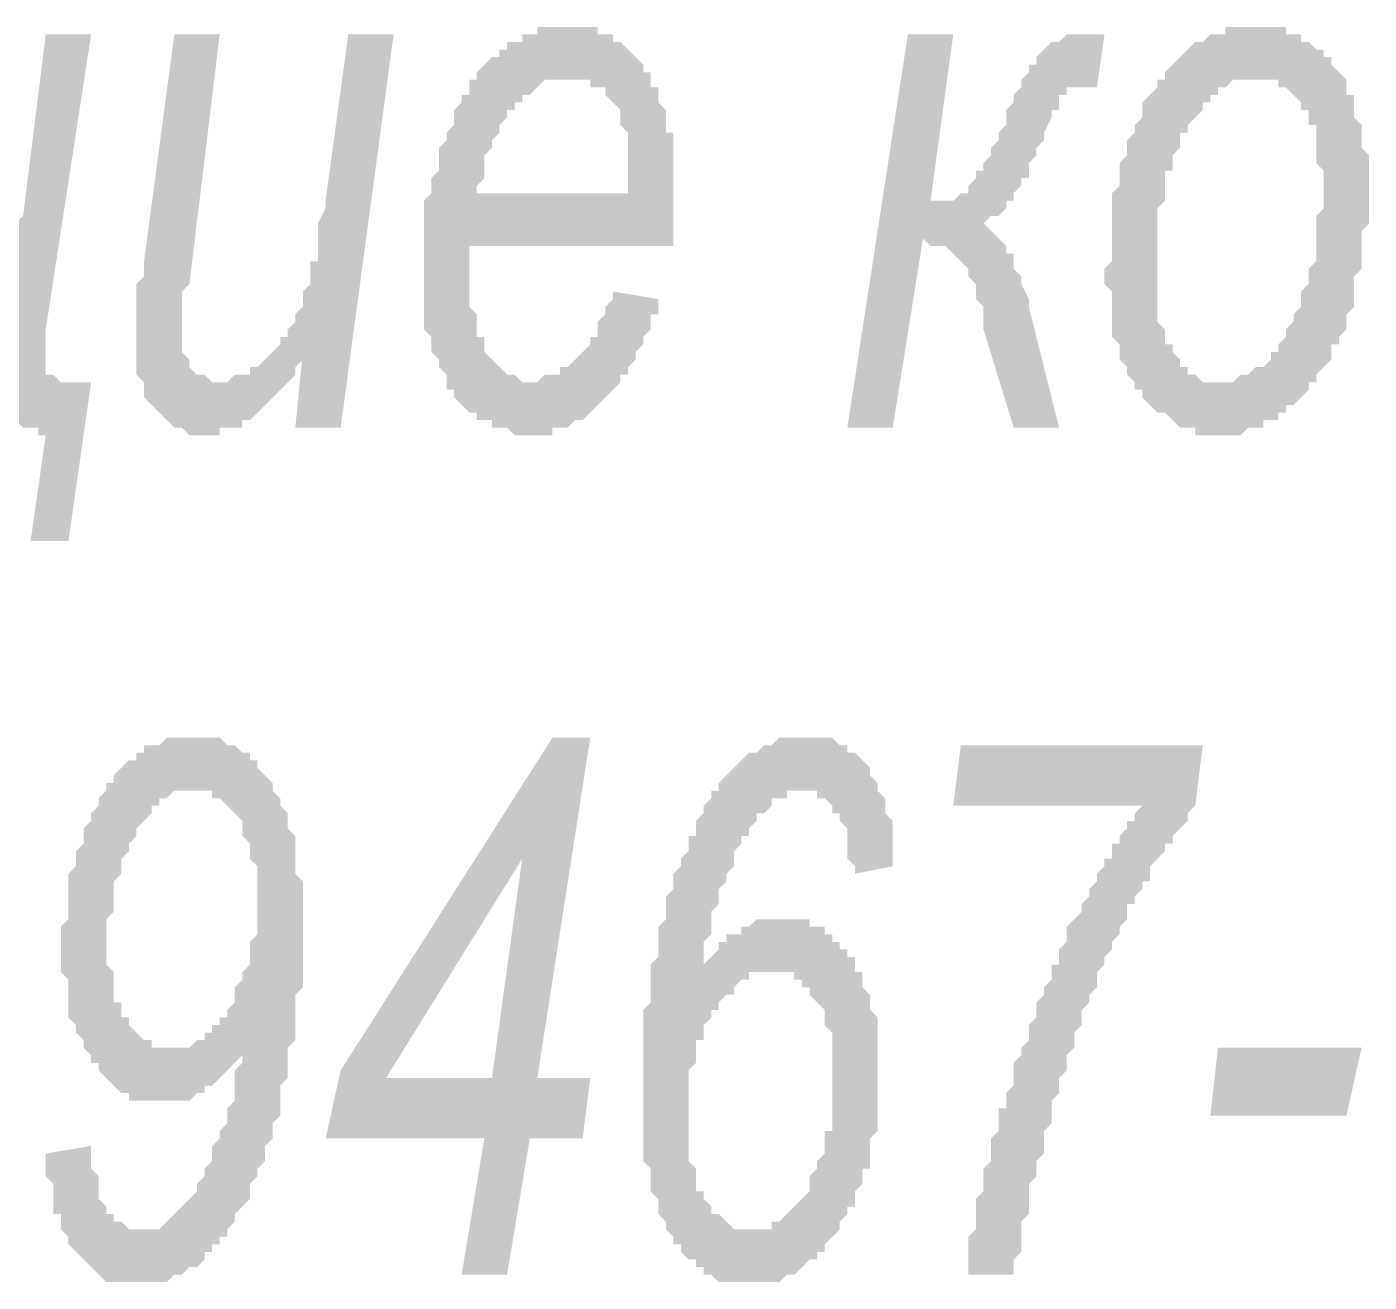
# Model space of a CAD drawing. Header units: millimetres. Extents: x 1372 to 666090, y 1285 to 31551.
# Drawn here: x 510737 to 511477, y 4124 to 4816 of the extents above; entities that cross this region are included whole.
import ezdxf

# ---------------------------------------------------------------- set-up
doc = ezdxf.new("R2010")
doc.units = ezdxf.units.MM
doc.layers.add('PDF _75-АЗ Штамп', color=7, linetype='Continuous')

msp = doc.modelspace()

# ---------------------------------------------------------------- hatches: boundary and pattern name
at = {"layer": 'PDF _75-АЗ Штамп', "transparency": 33554559}
h = msp.add_hatch(color=256, dxfattribs=at)
h.paths.add_polyline_path([(511060.35, 4670.3), (511085.37, 4666.12), (511085.37, 4661.95), (511085.37, 4657.78), (511081.2, 4657.78), (511081.2, 4653.61), (511081.2, 4649.44), (511077.03, 4645.27), (511077.03, 4641.1), (511077.03, 4641.1), (511072.86, 4636.93), (511072.86, 4632.76), (511068.69, 4628.58), (511068.69, 4624.41), (511064.52, 4624.41), (511064.52, 4620.24), (511060.35, 4616.07), (511060.35, 4616.07), (511056.18, 4611.9), (511056.18, 4611.9), (511052, 4607.73), (511052, 4607.73), (511047.83, 4603.56), (511047.83, 4603.56), (511043.66, 4599.39), (511039.49, 4599.39), (511039.49, 4599.39), (511035.32, 4595.21), (511035.32, 4595.21), (511031.15, 4595.21), (511026.98, 4595.21), (511026.98, 4591.04), (511022.81, 4591.04), (511018.63, 4591.04), (511014.46, 4591.04), (511014.46, 4591.04), (511010.29, 4591.04), (511010.29, 4591.04), (511006.12, 4591.04), (511001.95, 4595.21), (510997.78, 4595.21), (510997.78, 4595.21), (510993.61, 4595.21), (510993.61, 4599.39), (510989.44, 4599.39), (510985.27, 4599.39), (510985.27, 4603.56), (510985.27, 4603.56), (510981.09, 4603.56), (510976.92, 4607.73), (510976.92, 4607.73), (510972.75, 4611.9), (510972.75, 4616.07), (510968.58, 4616.07), (510968.58, 4620.24), (510968.58, 4624.41), (510964.41, 4628.58), (510964.41, 4632.76), (510960.24, 4636.93), (510960.24, 4636.93), (510960.24, 4636.93), (510960.24, 4641.1), (510960.24, 4645.27), (510956.07, 4649.44), (510956.07, 4653.61), (510956.07, 4657.78), (510956.07, 4661.95), (510956.07, 4666.12), (510956.07, 4670.3), (510956.07, 4674.47), (510956.07, 4678.64), (510956.07, 4682.81), (510956.07, 4682.81), (510956.07, 4686.98), (510956.07, 4691.15), (510956.07, 4695.32), (510956.07, 4699.49), (510956.07, 4703.67), (510956.07, 4707.84), (510956.07, 4712.01), (510956.07, 4716.18), (510956.07, 4720.35), (510960.24, 4724.52), (510960.24, 4728.69), (510960.24, 4732.86), (510960.24, 4732.86), (510964.41, 4737.03), (510964.41, 4741.21), (510964.41, 4745.38), (510964.41, 4749.55), (510964.41, 4749.55), (510968.58, 4753.72), (510968.58, 4757.89), (510972.75, 4762.06), (510972.75, 4766.23), (510972.75, 4770.4), (510976.92, 4774.58), (510976.92, 4778.75), (510981.09, 4778.75), (510981.09, 4782.92), (510981.09, 4787.09), (510985.27, 4787.09), (510985.27, 4791.26), (510989.44, 4795.43), (510989.44, 4795.43), (510993.61, 4799.6), (510997.78, 4799.6), (510997.78, 4799.6), (510997.78, 4803.77), (511001.95, 4803.77), (511001.95, 4807.94), (511006.12, 4807.94), (511010.29, 4807.94), (511010.29, 4812.12), (511014.46, 4812.12), (511018.63, 4812.12), (511018.63, 4816.29), (511022.81, 4816.29), (511026.98, 4816.29), (511026.98, 4816.29), (511031.15, 4816.29), (511035.32, 4816.29), (511035.32, 4816.29), (511039.49, 4816.29), (511039.49, 4816.29), (511043.66, 4816.29), (511047.83, 4816.29), (511052, 4816.29), (511052, 4812.12), (511056.18, 4812.12), (511060.35, 4812.12), (511060.35, 4807.94), (511064.52, 4807.94), (511064.52, 4807.94), (511068.69, 4803.77), (511068.69, 4803.77), (511072.86, 4799.6), (511072.86, 4799.6), (511077.03, 4795.43), (511077.03, 4791.26), (511081.2, 4791.26), (511081.2, 4787.09), (511081.2, 4782.92), (511085.37, 4782.92), (511085.37, 4778.75), (511085.37, 4774.58), (511089.54, 4770.4), (511089.54, 4766.23), (511089.54, 4762.06), (511089.54, 4757.89), (511093.72, 4757.89), (511093.72, 4753.72), (511093.72, 4749.55), (511093.72, 4745.38), (511093.72, 4741.21), (511093.72, 4732.86), (511093.72, 4728.69), (511093.72, 4728.69), (511093.72, 4724.52), (511093.72, 4720.35), (511093.72, 4716.18), (511093.72, 4712.01), (511093.72, 4707.84), (511093.72, 4703.67), (511093.72, 4699.49), (511093.72, 4695.32), (510981.09, 4695.32), (510981.09, 4691.15), (510981.09, 4686.98), (510981.09, 4682.81), (510981.09, 4678.64), (510981.09, 4674.47), (510981.09, 4670.3), (510981.09, 4666.12), (510981.09, 4661.95), (510985.27, 4657.78), (510985.27, 4653.61), (510985.27, 4649.44), (510985.27, 4645.27), (510989.44, 4645.27), (510989.44, 4641.1), (510989.44, 4636.93), (510989.44, 4636.93), (510993.61, 4632.76), (510993.61, 4632.76), (510997.78, 4628.58), (510997.78, 4628.58), (511001.95, 4624.41), (511006.12, 4624.41), (511006.12, 4624.41), (511010.29, 4620.24), (511014.46, 4620.24), (511014.46, 4620.24), (511018.63, 4620.24), (511018.63, 4620.24), (511022.81, 4624.41), (511026.98, 4624.41), (511026.98, 4624.41), (511031.15, 4624.41), (511031.15, 4628.58), (511035.32, 4628.58), (511039.49, 4632.76), (511039.49, 4632.76), (511043.66, 4636.93), (511043.66, 4636.93), (511047.83, 4641.1), (511047.83, 4645.27), (511052, 4645.27), (511052, 4649.44), (511052, 4653.61), (511056.18, 4657.78), (511056.18, 4661.95), (511060.35, 4666.12), (511060.35, 4670.3), (511060.35, 4670.3)], flags=0)
h.paths.add_polyline_path([(510985.27, 4724.52), (511068.69, 4724.52), (511068.69, 4728.69), (511068.69, 4732.86), (511068.69, 4737.03), (511068.69, 4741.21), (511068.69, 4745.38), (511068.69, 4749.55), (511068.69, 4753.72), (511068.69, 4757.89), (511064.52, 4762.06), (511064.52, 4762.06), (511064.52, 4766.23), (511064.52, 4770.4), (511060.35, 4774.58), (511060.35, 4774.58), (511060.35, 4774.58), (511056.18, 4778.75), (511056.18, 4782.92), (511052, 4782.92), (511047.83, 4782.92), (511047.83, 4787.09), (511043.66, 4787.09), (511039.49, 4787.09), (511039.49, 4787.09), (511035.32, 4787.09), (511031.15, 4787.09), (511031.15, 4787.09), (511026.98, 4787.09), (511022.81, 4787.09), (511022.81, 4787.09), (511018.63, 4782.92), (511018.63, 4782.92), (511014.46, 4778.75), (511010.29, 4778.75), (511010.29, 4774.58), (511006.12, 4774.58), (511006.12, 4770.4), (511001.95, 4770.4), (511001.95, 4766.23), (511001.95, 4766.23), (510997.78, 4762.06), (510997.78, 4757.89), (510993.61, 4753.72), (510993.61, 4753.72), (510993.61, 4749.55), (510989.44, 4745.38), (510989.44, 4741.21), (510989.44, 4737.03), (510989.44, 4732.86), (510985.27, 4728.69), (510985.27, 4724.52), (510985.27, 4724.52)], flags=0)
h = msp.add_hatch(color=256, dxfattribs=at)
h.paths.add_polyline_path([(511331.47, 4678.64), (511331.47, 4682.81), (511335.64, 4686.98), (511335.64, 4691.15), (511335.64, 4695.32), (511335.64, 4699.49), (511335.64, 4703.67), (511335.64, 4707.84), (511335.64, 4712.01), (511335.64, 4716.18), (511335.64, 4720.35), (511335.64, 4724.52), (511339.82, 4728.69), (511339.82, 4732.86), (511339.82, 4737.03), (511339.82, 4741.21), (511343.99, 4745.38), (511343.99, 4745.38), (511343.99, 4749.55), (511343.99, 4753.72), (511348.16, 4757.89), (511348.16, 4762.06), (511348.16, 4762.06), (511352.33, 4766.23), (511352.33, 4770.4), (511352.33, 4774.58), (511356.5, 4778.75), (511356.5, 4778.75), (511360.67, 4782.92), (511360.67, 4787.09), (511364.84, 4787.09), (511364.84, 4791.26), (511369.01, 4795.43), (511369.01, 4795.43), (511373.18, 4799.6), (511373.18, 4799.6), (511377.36, 4803.77), (511377.36, 4803.77), (511381.53, 4807.94), (511385.7, 4807.94), (511385.7, 4807.94), (511389.87, 4812.12), (511389.87, 4812.12), (511394.04, 4812.12), (511398.21, 4812.12), (511398.21, 4816.29), (511402.38, 4816.29), (511406.55, 4816.29), (511406.55, 4816.29), (511410.73, 4816.29), (511414.9, 4816.29), (511414.9, 4816.29), (511419.07, 4816.29), (511423.24, 4816.29), (511423.24, 4816.29), (511427.41, 4816.29), (511431.58, 4816.29), (511431.58, 4812.12), (511435.75, 4812.12), (511439.92, 4812.12), (511439.92, 4807.94), (511444.09, 4807.94), (511444.09, 4807.94), (511448.27, 4803.77), (511452.44, 4803.77), (511452.44, 4799.6), (511456.61, 4799.6), (511456.61, 4795.43), (511460.78, 4791.26), (511460.78, 4791.26), (511460.78, 4791.26), (511464.95, 4787.09), (511464.95, 4782.92), (511464.95, 4778.75), (511469.12, 4778.75), (511469.12, 4774.58), (511469.12, 4770.4), (511469.12, 4766.23), (511473.29, 4762.06), (511473.29, 4757.89), (511473.29, 4753.72), (511473.29, 4753.72), (511473.29, 4749.55), (511477.46, 4745.38), (511477.46, 4737.03), (511477.46, 4732.86), (511477.46, 4728.69), (511477.46, 4728.69), (511477.46, 4724.52), (511477.46, 4716.18), (511477.46, 4712.01), (511477.46, 4707.84), (511473.29, 4703.67), (511473.29, 4703.67), (511473.29, 4699.49), (511473.29, 4695.32), (511473.29, 4691.15), (511473.29, 4686.98), (511473.29, 4682.81), (511469.12, 4678.64), (511469.12, 4674.47), (511469.12, 4670.3), (511469.12, 4666.12), (511469.12, 4661.95), (511464.95, 4657.78), (511464.95, 4657.78), (511464.95, 4653.61), (511464.95, 4649.44), (511460.78, 4645.27), (511460.78, 4641.1), (511456.61, 4641.1), (511456.61, 4636.93), (511456.61, 4632.76), (511452.44, 4628.58), (511452.44, 4628.58), (511448.27, 4624.41), (511448.27, 4620.24), (511444.09, 4620.24), (511444.09, 4616.07), (511439.92, 4611.9), (511439.92, 4611.9), (511435.75, 4607.73), (511435.75, 4607.73), (511431.58, 4607.73), (511431.58, 4603.56), (511427.41, 4603.56), (511427.41, 4599.39), (511423.24, 4599.39), (511419.07, 4599.39), (511419.07, 4595.21), (511414.9, 4595.21), (511410.73, 4595.21), (511410.73, 4595.21), (511406.55, 4591.04), (511402.38, 4591.04), (511402.38, 4591.04), (511398.21, 4591.04), (511394.04, 4591.04), (511394.04, 4591.04), (511394.04, 4591.04), (511389.87, 4591.04), (511385.7, 4591.04), (511381.53, 4591.04), (511381.53, 4595.21), (511377.36, 4595.21), (511373.18, 4595.21), (511373.18, 4595.21), (511369.01, 4599.39), (511369.01, 4599.39), (511364.84, 4603.56), (511364.84, 4603.56), (511360.67, 4603.56), (511356.5, 4607.73), (511356.5, 4607.73), (511352.33, 4611.9), (511352.33, 4616.07), (511348.16, 4616.07), (511348.16, 4620.24), (511343.99, 4624.41), (511343.99, 4624.41), (511343.99, 4628.58), (511339.82, 4632.76), (511339.82, 4636.93), (511339.82, 4641.1), (511335.64, 4645.27), (511335.64, 4645.27), (511335.64, 4649.44), (511335.64, 4653.61), (511335.64, 4657.78), (511335.64, 4661.95), (511335.64, 4666.12), (511335.64, 4670.3), (511331.47, 4674.47), (511331.47, 4678.64)], flags=0)
h.paths.add_polyline_path([(511360.67, 4682.81), (511360.67, 4678.64), (511360.67, 4674.47), (511360.67, 4666.12), (511360.67, 4661.95), (511360.67, 4657.78), (511360.67, 4653.61), (511360.67, 4653.61), (511364.84, 4649.44), (511364.84, 4645.27), (511364.84, 4641.1), (511369.01, 4641.1), (511369.01, 4636.93), (511369.01, 4636.93), (511373.18, 4632.76), (511373.18, 4628.58), (511377.36, 4628.58), (511377.36, 4624.41), (511381.53, 4624.41), (511381.53, 4624.41), (511385.7, 4620.24), (511389.87, 4620.24), (511389.87, 4620.24), (511394.04, 4620.24), (511394.04, 4620.24), (511398.21, 4620.24), (511402.38, 4620.24), (511402.38, 4620.24), (511406.55, 4624.41), (511410.73, 4624.41), (511410.73, 4624.41), (511414.9, 4628.58), (511414.9, 4628.58), (511419.07, 4628.58), (511423.24, 4632.76), (511423.24, 4636.93), (511427.41, 4636.93), (511427.41, 4641.1), (511427.41, 4641.1), (511431.58, 4645.27), (511431.58, 4649.44), (511435.75, 4653.61), (511435.75, 4653.61), (511435.75, 4657.78), (511439.92, 4661.95), (511439.92, 4666.12), (511439.92, 4670.3), (511444.09, 4674.47), (511444.09, 4674.47), (511444.09, 4678.64), (511444.09, 4682.81), (511448.27, 4686.98), (511448.27, 4686.98), (511448.27, 4691.15), (511448.27, 4695.32), (511448.27, 4699.49), (511448.27, 4703.67), (511448.27, 4707.84), (511448.27, 4712.01), (511452.44, 4716.18), (511452.44, 4720.35), (511452.44, 4724.52), (511452.44, 4728.69), (511452.44, 4732.86), (511452.44, 4737.03), (511448.27, 4741.21), (511448.27, 4745.38), (511448.27, 4749.55), (511448.27, 4753.72), (511448.27, 4757.89), (511448.27, 4762.06), (511444.09, 4762.06), (511444.09, 4766.23), (511444.09, 4770.4), (511439.92, 4770.4), (511439.92, 4770.4), (511439.92, 4774.58), (511435.75, 4778.75), (511435.75, 4778.75), (511431.58, 4782.92), (511427.41, 4782.92), (511427.41, 4787.09), (511423.24, 4787.09), (511423.24, 4787.09), (511419.07, 4787.09), (511414.9, 4787.09), (511414.9, 4787.09), (511410.73, 4787.09), (511410.73, 4787.09), (511406.55, 4787.09), (511402.38, 4787.09), (511402.38, 4787.09), (511398.21, 4782.92), (511394.04, 4782.92), (511394.04, 4778.75), (511394.04, 4778.75), (511389.87, 4778.75), (511389.87, 4774.58), (511385.7, 4774.58), (511385.7, 4770.4), (511381.53, 4766.23), (511381.53, 4766.23), (511377.36, 4762.06), (511377.36, 4757.89), (511373.18, 4757.89), (511373.18, 4753.72), (511373.18, 4749.55), (511369.01, 4745.38), (511369.01, 4741.21), (511369.01, 4737.03), (511364.84, 4737.03), (511364.84, 4732.86), (511364.84, 4728.69), (511364.84, 4724.52), (511364.84, 4720.35), (511360.67, 4716.18), (511360.67, 4712.01), (511360.67, 4707.84), (511360.67, 4703.67), (511360.67, 4699.49), (511360.67, 4695.32), (511360.67, 4691.15), (511360.67, 4686.98), (511360.67, 4682.81), (511360.67, 4682.81)], flags=0)
for points in [[(510634.89, 4632.76), (510634.89, 4628.58), (510630.72, 4624.41), (510630.72, 4624.41), (510626.54, 4620.24), (510626.54, 4616.07), (510622.37, 4616.07), (510622.37, 4611.9), (510618.2, 4607.73), (510618.2, 4607.73), (510614.03, 4603.56), (510614.03, 4603.56), (510609.86, 4603.56), (510609.86, 4599.39), (510605.69, 4599.39), (510601.52, 4595.21), (510601.52, 4595.21), (510597.35, 4595.21), (510593.17, 4595.21), (510593.17, 4591.04), (510589, 4591.04), (510584.83, 4591.04), (510584.83, 4591.04), (510580.66, 4591.04), (510576.49, 4591.04), (510576.49, 4591.04), (510572.32, 4595.21), (510568.15, 4595.21), (510568.15, 4595.21), (510563.98, 4599.39), (510563.98, 4599.39), (510559.81, 4603.56), (510559.81, 4603.56), (510555.63, 4607.73), (510555.63, 4611.9), (510551.46, 4611.9), (510551.46, 4616.07), (510551.46, 4620.24), (510551.46, 4624.41), (510547.29, 4628.58), (510547.29, 4632.76), (510547.29, 4636.93), (510547.29, 4636.93), (510547.29, 4641.1), (510547.29, 4641.1), (510547.29, 4645.27), (510547.29, 4649.44), (510547.29, 4653.61), (510551.46, 4657.78), (510551.46, 4661.95), (510551.46, 4666.12), (510551.46, 4670.3), (510551.46, 4674.47), (510551.46, 4682.81), (510551.46, 4682.81), (510572.32, 4812.12), (510597.35, 4812.12), (510576.49, 4674.47), (510576.49, 4670.3), (510576.49, 4666.12), (510576.49, 4657.78), (510576.49, 4653.61), (510572.32, 4653.61), (510572.32, 4649.44), (510572.32, 4645.27), (510572.32, 4641.1), (510576.49, 4636.93), (510576.49, 4632.76), (510576.49, 4632.76), (510576.49, 4628.58), (510580.66, 4628.58), (510580.66, 4624.41), (510584.83, 4624.41), (510589, 4624.41), (510593.17, 4624.41), (510593.17, 4624.41), (510597.35, 4624.41), (510601.52, 4624.41), (510601.52, 4624.41), (510605.69, 4624.41), (510605.69, 4628.58), (510609.86, 4628.58), (510614.03, 4632.76), (510614.03, 4632.76), (510618.2, 4636.93), (510618.2, 4636.93), (510622.37, 4641.1), (510622.37, 4645.27), (510626.54, 4645.27), (510626.54, 4649.44), (510630.72, 4653.61), (510630.72, 4657.78), (510630.72, 4657.78), (510634.89, 4661.95), (510634.89, 4666.12), (510634.89, 4666.12), (510639.06, 4670.3), (510639.06, 4674.47), (510639.06, 4678.64), (510639.06, 4682.81), (510639.06, 4686.98), (510643.23, 4691.15), (510643.23, 4695.32), (510643.23, 4699.49), (510643.23, 4703.67), (510659.91, 4812.12), (510684.94, 4812.12), (510664.08, 4670.3), (510664.08, 4666.12), (510664.08, 4661.95), (510664.08, 4657.78), (510664.08, 4653.61), (510664.08, 4649.44), (510659.91, 4645.27), (510659.91, 4645.27), (510664.08, 4641.1), (510664.08, 4636.93), (510664.08, 4632.76), (510664.08, 4628.58), (510664.08, 4628.58), (510668.26, 4624.41), (510668.26, 4624.41), (510672.43, 4624.41), (510676.6, 4624.41), (510676.6, 4624.41), (510680.77, 4624.41), (510684.94, 4624.41), (510684.94, 4624.41), (510689.11, 4624.41), (510689.11, 4624.41), (510693.28, 4628.58), (510697.45, 4628.58), (510697.45, 4632.76), (510701.63, 4632.76), (510701.63, 4636.93), (510705.8, 4636.93), (510709.97, 4641.1), (510709.97, 4645.27), (510709.97, 4645.27), (510714.14, 4645.27), (510714.14, 4649.44), (510714.14, 4653.61), (510718.31, 4653.61), (510718.31, 4657.78), (510722.48, 4661.95), (510722.48, 4661.95), (510722.48, 4666.12), (510722.48, 4670.3), (510726.65, 4674.47), (510726.65, 4678.64), (510726.65, 4682.81), (510726.65, 4686.98), (510730.82, 4691.15), (510730.82, 4695.32), (510730.82, 4699.49), (510730.82, 4703.67), (510730.82, 4707.84), (510734.99, 4712.01), (510734.99, 4712.01), (510747.51, 4812.12), (510772.54, 4812.12), (510747.51, 4649.44), (510747.51, 4645.27), (510747.51, 4641.1), (510747.51, 4636.93), (510747.51, 4632.76), (510747.51, 4628.58), (510747.51, 4624.41), (510751.68, 4624.41), (510751.68, 4624.41), (510755.85, 4620.24), (510755.85, 4620.24), (510772.54, 4620.24), (510760.02, 4532.65), (510739.17, 4532.65), (510747.51, 4591.04), (510743.34, 4591.04), (510743.34, 4595.21), (510739.17, 4595.21), (510734.99, 4595.21), (510734.99, 4595.21), (510730.82, 4599.39), (510730.82, 4599.39), (510726.65, 4603.56), (510726.65, 4603.56), (510726.65, 4607.73), (510722.48, 4607.73), (510722.48, 4611.9), (510722.48, 4616.07), (510722.48, 4620.24), (510722.48, 4624.41), (510722.48, 4628.58), (510722.48, 4632.76), (510718.31, 4628.58), (510718.31, 4624.41), (510714.14, 4620.24), (510714.14, 4616.07), (510709.97, 4611.9), (510709.97, 4607.73), (510705.8, 4607.73), (510705.8, 4603.56), (510701.63, 4603.56), (510701.63, 4599.39), (510697.45, 4599.39), (510697.45, 4599.39), (510693.28, 4595.21), (510693.28, 4595.21), (510689.11, 4595.21), (510689.11, 4595.21), (510684.94, 4595.21), (510680.77, 4591.04), (510680.77, 4591.04), (510676.6, 4591.04), (510672.43, 4591.04), (510672.43, 4591.04), (510672.43, 4591.04), (510668.26, 4591.04), (510664.08, 4591.04), (510664.08, 4591.04), (510659.91, 4595.21), (510655.74, 4595.21), (510655.74, 4595.21), (510651.57, 4599.39), (510651.57, 4599.39), (510647.4, 4603.56), (510647.4, 4603.56), (510643.23, 4607.73), (510643.23, 4611.9), (510639.06, 4611.9), (510639.06, 4616.07), (510639.06, 4620.24), (510639.06, 4624.41), (510634.89, 4628.58), (510634.89, 4632.76), (510634.89, 4632.76)], [(510889.33, 4636.93), (510889.33, 4632.76), (510885.16, 4628.58), (510885.16, 4624.41), (510880.99, 4620.24), (510880.99, 4620.24), (510876.81, 4616.07), (510872.64, 4611.9), (510872.64, 4611.9), (510868.47, 4607.73), (510868.47, 4607.73), (510864.3, 4603.56), (510864.3, 4603.56), (510860.13, 4599.39), (510855.96, 4599.39), (510855.96, 4595.21), (510851.79, 4595.21), (510851.79, 4595.21), (510847.62, 4595.21), (510843.45, 4595.21), (510843.45, 4591.04), (510839.27, 4591.04), (510839.27, 4591.04), (510835.1, 4591.04), (510835.1, 4591.04), (510830.93, 4591.04), (510830.93, 4591.04), (510826.76, 4591.04), (510822.59, 4595.21), (510822.59, 4595.21), (510818.42, 4595.21), (510814.25, 4599.39), (510814.25, 4599.39), (510810.08, 4603.56), (510810.08, 4603.56), (510805.9, 4607.73), (510805.9, 4607.73), (510801.73, 4611.9), (510801.73, 4616.07), (510801.73, 4620.24), (510797.56, 4624.41), (510797.56, 4624.41), (510797.56, 4628.58), (510797.56, 4632.76), (510797.56, 4636.93), (510797.56, 4641.1), (510797.56, 4645.27), (510797.56, 4645.27), (510797.56, 4649.44), (510797.56, 4653.61), (510797.56, 4657.78), (510797.56, 4661.95), (510797.56, 4666.12), (510797.56, 4670.3), (510797.56, 4674.47), (510801.73, 4678.64), (510801.73, 4686.98), (510801.73, 4686.98), (510818.42, 4812.12), (510843.45, 4812.12), (510826.76, 4674.47), (510822.59, 4670.3), (510822.59, 4666.12), (510822.59, 4661.95), (510822.59, 4657.78), (510822.59, 4653.61), (510822.59, 4649.44), (510822.59, 4649.44), (510822.59, 4641.1), (510822.59, 4636.93), (510822.59, 4636.93), (510826.76, 4632.76), (510826.76, 4628.58), (510826.76, 4628.58), (510830.93, 4624.41), (510830.93, 4624.41), (510835.1, 4624.41), (510835.1, 4624.41), (510839.27, 4620.24), (510843.45, 4620.24), (510847.62, 4620.24), (510847.62, 4620.24), (510851.79, 4624.41), (510855.96, 4624.41), (510855.96, 4624.41), (510860.13, 4624.41), (510860.13, 4628.58), (510864.3, 4628.58), (510868.47, 4632.76), (510868.47, 4632.76), (510872.64, 4636.93), (510872.64, 4636.93), (510876.81, 4641.1), (510876.81, 4645.27), (510880.99, 4645.27), (510880.99, 4649.44), (510885.16, 4653.61), (510885.16, 4657.78), (510885.16, 4657.78), (510889.33, 4661.95), (510889.33, 4666.12), (510889.33, 4670.3), (510893.5, 4674.47), (510893.5, 4678.64), (510893.5, 4678.64), (510893.5, 4682.81), (510893.5, 4686.98), (510897.67, 4686.98), (510897.67, 4691.15), (510897.67, 4695.32), (510897.67, 4699.49), (510897.67, 4703.67), (510897.67, 4707.84), (510901.84, 4716.18), (510901.84, 4720.35), (510914.36, 4812.12), (510939.38, 4812.12), (510910.18, 4595.21), (510885.16, 4595.21)], [(511223.02, 4812.12), (511248.05, 4812.12), (511235.54, 4720.35), (511239.71, 4720.35), (511243.88, 4720.35), (511243.88, 4720.35), (511248.05, 4720.35), (511252.22, 4724.52), (511252.22, 4724.52), (511256.39, 4724.52), (511256.39, 4728.69), (511256.39, 4728.69), (511260.56, 4732.86), (511260.56, 4732.86), (511260.56, 4737.03), (511264.73, 4737.03), (511264.73, 4741.21), (511268.91, 4745.38), (511268.91, 4749.55), (511273.08, 4753.72), (511273.08, 4757.89), (511277.25, 4762.06), (511277.25, 4766.23), (511277.25, 4770.4), (511281.42, 4774.58), (511281.42, 4778.75), (511285.59, 4782.92), (511285.59, 4787.09), (511285.59, 4787.09), (511289.76, 4791.26), (511289.76, 4795.43), (511293.93, 4795.43), (511293.93, 4799.6), (511293.93, 4799.6), (511298.1, 4803.77), (511298.1, 4803.77), (511298.1, 4803.77), (511302.27, 4807.94), (511302.27, 4807.94), (511306.45, 4807.94), (511310.62, 4812.12), (511310.62, 4812.12), (511314.79, 4812.12), (511318.96, 4812.12), (511323.13, 4812.12), (511331.47, 4812.12), (511327.3, 4782.92), (511323.13, 4782.92), (511318.96, 4782.92), (511314.79, 4782.92), (511310.62, 4782.92), (511310.62, 4778.75), (511310.62, 4778.75), (511306.45, 4778.75), (511306.45, 4774.58), (511306.45, 4770.4), (511302.27, 4770.4), (511302.27, 4766.23), (511298.1, 4757.89), (511298.1, 4757.89), (511298.1, 4753.72), (511293.93, 4749.55), (511293.93, 4745.38), (511289.76, 4741.21), (511289.76, 4737.03), (511289.76, 4732.86), (511285.59, 4732.86), (511285.59, 4728.69), (511281.42, 4724.52), (511281.42, 4724.52), (511281.42, 4724.52), (511281.42, 4720.35), (511277.25, 4720.35), (511277.25, 4716.18), (511273.08, 4712.01), (511268.91, 4712.01), (511268.91, 4712.01), (511264.73, 4707.84), (511264.73, 4707.84), (511264.73, 4707.84), (511268.91, 4703.67), (511268.91, 4703.67), (511273.08, 4699.49), (511277.25, 4695.32), (511277.25, 4695.32), (511277.25, 4691.15), (511281.42, 4691.15), (511281.42, 4686.98), (511281.42, 4682.81), (511285.59, 4678.64), (511285.59, 4678.64), (511285.59, 4674.47), (511289.76, 4666.12), (511289.76, 4661.95), (511289.76, 4661.95), (511306.45, 4595.21), (511281.42, 4595.21), (511264.73, 4649.44), (511264.73, 4657.78), (511264.73, 4661.95), (511260.56, 4666.12), (511260.56, 4670.3), (511260.56, 4674.47), (511256.39, 4678.64), (511256.39, 4678.64), (511256.39, 4682.81), (511252.22, 4686.98), (511252.22, 4686.98), (511252.22, 4686.98), (511248.05, 4691.15), (511248.05, 4691.15), (511243.88, 4695.32), (511243.88, 4695.32), (511239.71, 4695.32), (511235.54, 4695.32), (511231.36, 4699.49), (511231.36, 4699.49), (511214.68, 4595.21), (511189.65, 4595.21)], [(511256.39, 4128.04), (511256.39, 4132.21), (511256.39, 4132.21), (511256.39, 4136.39), (511256.39, 4140.56), (511256.39, 4144.73), (511256.39, 4148.9), (511260.56, 4153.07), (511260.56, 4157.24), (511260.56, 4161.41), (511260.56, 4165.58), (511260.56, 4169.75), (511264.73, 4173.93), (511264.73, 4178.1), (511264.73, 4182.27), (511264.73, 4186.44), (511268.91, 4190.61), (511268.91, 4194.78), (511268.91, 4198.95), (511268.91, 4198.95), (511268.91, 4203.12), (511273.08, 4207.3), (511273.08, 4211.47), (511273.08, 4215.64), (511273.08, 4219.81), (511277.25, 4219.81), (511277.25, 4223.98), (511277.25, 4228.15), (511281.42, 4232.32), (511281.42, 4236.49), (511281.42, 4240.66), (511281.42, 4244.84), (511285.59, 4249.01), (511285.59, 4253.18), (511285.59, 4253.18), (511289.76, 4257.35), (511289.76, 4261.52), (511289.76, 4265.69), (511293.93, 4269.86), (511293.93, 4274.03), (511293.93, 4278.21), (511298.1, 4282.38), (511298.1, 4286.55), (511298.1, 4286.55), (511302.27, 4290.72), (511302.27, 4294.89), (511302.27, 4299.06), (511306.45, 4299.06), (511306.45, 4303.23), (511306.45, 4307.4), (511310.62, 4311.57), (511310.62, 4315.75), (511310.62, 4319.92), (511314.79, 4324.09), (511314.79, 4324.09), (511318.96, 4328.26), (511318.96, 4332.43), (511323.13, 4336.6), (511323.13, 4340.77), (511323.13, 4340.77), (511327.3, 4344.94), (511327.3, 4349.12), (511331.47, 4353.29), (511331.47, 4357.46), (511335.64, 4357.46), (511335.64, 4361.63), (511335.64, 4365.8), (511339.82, 4365.8), (511339.82, 4369.97), (511343.99, 4374.14), (511343.99, 4378.31), (511348.16, 4378.31), (511348.16, 4382.48), (511352.33, 4386.66), (511352.33, 4386.66), (511248.05, 4386.66), (511252.22, 4420.03), (511385.7, 4420.03), (511381.53, 4386.66), (511377.36, 4382.48), (511377.36, 4382.48), (511377.36, 4378.31), (511373.18, 4374.14), (511373.18, 4374.14), (511369.01, 4369.97), (511369.01, 4365.8), (511364.84, 4365.8), (511364.84, 4361.63), (511360.67, 4357.46), (511360.67, 4357.46), (511356.5, 4353.29), (511356.5, 4349.12), (511356.5, 4344.94), (511352.33, 4344.94), (511352.33, 4340.77), (511348.16, 4336.6), (511348.16, 4332.43), (511343.99, 4332.43), (511343.99, 4328.26), (511343.99, 4324.09), (511339.82, 4319.92), (511339.82, 4315.75), (511335.64, 4311.57), (511335.64, 4311.57), (511335.64, 4307.4), (511331.47, 4303.23), (511331.47, 4299.06), (511327.3, 4294.89), (511327.3, 4290.72), (511327.3, 4286.55), (511323.13, 4282.38), (511323.13, 4278.21), (511323.13, 4278.21), (511318.96, 4274.03), (511318.96, 4269.86), (511318.96, 4265.69), (511314.79, 4261.52), (511314.79, 4257.35), (511314.79, 4253.18), (511310.62, 4249.01), (511310.62, 4244.84), (511310.62, 4240.66), (511306.45, 4236.49), (511306.45, 4232.32), (511306.45, 4232.32), (511306.45, 4228.15), (511302.27, 4223.98), (511302.27, 4219.81), (511302.27, 4215.64), (511302.27, 4211.47), (511298.1, 4207.3), (511298.1, 4203.12), (511298.1, 4198.95), (511298.1, 4194.78), (511293.93, 4190.61), (511293.93, 4186.44), (511293.93, 4182.27), (511293.93, 4182.27), (511289.76, 4178.1), (511289.76, 4173.93), (511289.76, 4169.75), (511289.76, 4165.58), (511289.76, 4161.41), (511285.59, 4157.24), (511285.59, 4153.07), (511285.59, 4148.9), (511285.59, 4144.73), (511285.59, 4140.56), (511285.59, 4140.56), (511281.42, 4136.39), (511281.42, 4132.21), (511281.42, 4128.04), (511281.42, 4128.04)]]:
    msp.add_hatch(color=256, dxfattribs=at).paths.add_polyline_path(points)
h = msp.add_hatch(color=256, dxfattribs=at)
h.paths.add_polyline_path([(510747.51, 4194.78), (510772.54, 4198.95), (510772.54, 4194.78), (510772.54, 4190.61), (510772.54, 4186.44), (510776.71, 4182.27), (510776.71, 4178.1), (510776.71, 4173.93), (510776.71, 4169.75), (510780.88, 4165.58), (510780.88, 4165.58), (510780.88, 4161.41), (510785.05, 4161.41), (510785.05, 4157.24), (510789.22, 4157.24), (510793.39, 4153.07), (510793.39, 4153.07), (510797.56, 4153.07), (510801.73, 4153.07), (510801.73, 4153.07), (510801.73, 4153.07), (510805.9, 4153.07), (510805.9, 4153.07), (510810.08, 4153.07), (510814.25, 4157.24), (510814.25, 4157.24), (510818.42, 4161.41), (510818.42, 4161.41), (510822.59, 4165.58), (510826.76, 4169.75), (510826.76, 4169.75), (510830.93, 4173.93), (510830.93, 4178.1), (510830.93, 4178.1), (510835.1, 4182.27), (510835.1, 4186.44), (510835.1, 4186.44), (510839.27, 4190.61), (510839.27, 4194.78), (510839.27, 4198.95), (510843.45, 4203.12), (510843.45, 4203.12), (510843.45, 4207.3), (510847.62, 4211.47), (510847.62, 4215.64), (510847.62, 4219.81), (510851.79, 4223.98), (510851.79, 4228.15), (510851.79, 4232.32), (510851.79, 4236.49), (510851.79, 4240.66), (510855.96, 4244.84), (510855.96, 4249.01), (510851.79, 4244.84), (510847.62, 4240.66), (510847.62, 4240.66), (510843.45, 4236.49), (510843.45, 4236.49), (510839.27, 4232.32), (510835.1, 4232.32), (510835.1, 4228.15), (510830.93, 4228.15), (510830.93, 4228.15), (510830.93, 4228.15), (510826.76, 4223.98), (510822.59, 4223.98), (510822.59, 4223.98), (510818.42, 4223.98), (510814.25, 4223.98), (510814.25, 4223.98), (510810.08, 4223.98), (510810.08, 4223.98), (510805.9, 4223.98), (510801.73, 4223.98), (510801.73, 4223.98), (510797.56, 4223.98), (510793.39, 4223.98), (510793.39, 4228.15), (510789.22, 4228.15), (510785.05, 4232.32), (510785.05, 4232.32), (510780.88, 4236.49), (510780.88, 4236.49), (510776.71, 4240.66), (510776.71, 4240.66), (510776.71, 4244.84), (510772.54, 4244.84), (510772.54, 4249.01), (510768.36, 4253.18), (510768.36, 4253.18), (510768.36, 4257.35), (510764.19, 4261.52), (510764.19, 4265.69), (510764.19, 4265.69), (510760.02, 4269.86), (510760.02, 4274.03), (510760.02, 4278.21), (510760.02, 4282.38), (510760.02, 4286.55), (510760.02, 4290.72), (510755.85, 4294.89), (510755.85, 4299.06), (510755.85, 4303.23), (510755.85, 4307.4), (510755.85, 4307.4), (510755.85, 4311.57), (510755.85, 4315.75), (510755.85, 4319.92), (510760.02, 4324.09), (510760.02, 4328.26), (510760.02, 4332.43), (510760.02, 4336.6), (510760.02, 4340.77), (510760.02, 4344.94), (510760.02, 4349.12), (510764.19, 4353.29), (510764.19, 4357.46), (510764.19, 4361.63), (510764.19, 4361.63), (510768.36, 4365.8), (510768.36, 4369.97), (510768.36, 4374.14), (510772.54, 4378.31), (510772.54, 4382.48), (510772.54, 4382.48), (510776.71, 4386.66), (510776.71, 4390.83), (510780.88, 4395), (510780.88, 4395), (510780.88, 4399.17), (510785.05, 4399.17), (510785.05, 4403.34), (510789.22, 4407.51), (510789.22, 4407.51), (510793.39, 4411.68), (510797.56, 4411.68), (510797.56, 4415.85), (510801.73, 4415.85), (510801.73, 4420.03), (510805.9, 4420.03), (510810.08, 4420.03), (510810.08, 4420.03), (510814.25, 4424.2), (510814.25, 4424.2), (510818.42, 4424.2), (510822.59, 4424.2), (510826.76, 4424.2), (510826.76, 4424.2), (510826.76, 4424.2), (510830.93, 4424.2), (510835.1, 4424.2), (510839.27, 4424.2), (510839.27, 4424.2), (510843.45, 4424.2), (510847.62, 4420.03), (510847.62, 4420.03), (510851.79, 4420.03), (510851.79, 4420.03), (510855.96, 4415.85), (510860.13, 4415.85), (510860.13, 4411.68), (510864.3, 4411.68), (510864.3, 4407.51), (510868.47, 4403.34), (510868.47, 4403.34), (510872.64, 4399.17), (510872.64, 4399.17), (510872.64, 4395), (510876.81, 4390.83), (510876.81, 4390.83), (510876.81, 4386.66), (510880.99, 4382.48), (510880.99, 4378.31), (510880.99, 4378.31), (510880.99, 4374.14), (510885.16, 4369.97), (510885.16, 4365.8), (510885.16, 4361.63), (510885.16, 4357.46), (510885.16, 4353.29), (510885.16, 4349.12), (510889.33, 4344.94), (510889.33, 4340.77), (510889.33, 4336.6), (510889.33, 4332.43), (510889.33, 4328.26), (510889.33, 4324.09), (510889.33, 4319.92), (510889.33, 4315.75), (510889.33, 4311.57), (510889.33, 4307.4), (510889.33, 4303.23), (510889.33, 4299.06), (510889.33, 4294.89), (510889.33, 4290.72), (510889.33, 4286.55), (510885.16, 4282.38), (510885.16, 4278.21), (510885.16, 4278.21), (510885.16, 4274.03), (510885.16, 4269.86), (510885.16, 4265.69), (510885.16, 4261.52), (510885.16, 4257.35), (510880.99, 4253.18), (510880.99, 4249.01), (510880.99, 4244.84), (510880.99, 4240.66), (510880.99, 4236.49), (510876.81, 4232.32), (510876.81, 4228.15), (510876.81, 4223.98), (510876.81, 4219.81), (510876.81, 4215.64), (510872.64, 4211.47), (510872.64, 4207.3), (510872.64, 4203.12), (510868.47, 4198.95), (510868.47, 4194.78), (510868.47, 4190.61), (510864.3, 4186.44), (510864.3, 4182.27), (510864.3, 4182.27), (510860.13, 4178.1), (510860.13, 4173.93), (510860.13, 4169.75), (510855.96, 4165.58), (510855.96, 4165.58), (510851.79, 4161.41), (510851.79, 4157.24), (510851.79, 4157.24), (510847.62, 4153.07), (510847.62, 4148.9), (510843.45, 4148.9), (510843.45, 4144.73), (510839.27, 4144.73), (510839.27, 4144.73), (510839.27, 4140.56), (510835.1, 4140.56), (510835.1, 4136.39), (510830.93, 4132.21), (510826.76, 4132.21), (510826.76, 4132.21), (510822.59, 4128.04), (510822.59, 4128.04), (510818.42, 4128.04), (510814.25, 4123.87), (510814.25, 4123.87), (510810.08, 4123.87), (510805.9, 4123.87), (510805.9, 4123.87), (510801.73, 4123.87), (510797.56, 4123.87), (510797.56, 4123.87), (510797.56, 4123.87), (510793.39, 4123.87), (510789.22, 4123.87), (510785.05, 4123.87), (510785.05, 4123.87), (510780.88, 4123.87), (510776.71, 4128.04), (510776.71, 4128.04), (510772.54, 4132.21), (510772.54, 4132.21), (510768.36, 4136.39), (510768.36, 4136.39), (510764.19, 4140.56), (510764.19, 4140.56), (510760.02, 4144.73), (510760.02, 4144.73), (510760.02, 4148.9), (510755.85, 4153.07), (510755.85, 4157.24), (510755.85, 4161.41), (510751.68, 4161.41), (510751.68, 4165.58), (510751.68, 4169.75), (510751.68, 4173.93), (510751.68, 4178.1), (510747.51, 4182.27), (510747.51, 4186.44), (510747.51, 4190.61), (510747.51, 4194.78)], flags=0)
h.paths.add_polyline_path([(510780.88, 4311.57), (510780.88, 4307.4), (510780.88, 4303.23), (510780.88, 4299.06), (510785.05, 4294.89), (510785.05, 4290.72), (510785.05, 4286.55), (510785.05, 4282.38), (510785.05, 4278.21), (510789.22, 4278.21), (510789.22, 4274.03), (510789.22, 4269.86), (510793.39, 4269.86), (510793.39, 4265.69), (510797.56, 4261.52), (510797.56, 4261.52), (510801.73, 4257.35), (510805.9, 4257.35), (510805.9, 4253.18), (510810.08, 4253.18), (510810.08, 4253.18), (510814.25, 4253.18), (510818.42, 4253.18), (510818.42, 4253.18), (510818.42, 4253.18), (510822.59, 4253.18), (510826.76, 4253.18), (510826.76, 4253.18), (510830.93, 4257.35), (510835.1, 4257.35), (510835.1, 4261.52), (510839.27, 4261.52), (510839.27, 4265.69), (510843.45, 4265.69), (510843.45, 4269.86), (510847.62, 4269.86), (510847.62, 4274.03), (510851.79, 4278.21), (510851.79, 4282.38), (510851.79, 4286.55), (510855.96, 4290.72), (510855.96, 4294.89), (510855.96, 4294.89), (510860.13, 4299.06), (510860.13, 4303.23), (510860.13, 4307.4), (510860.13, 4311.57), (510864.3, 4315.75), (510864.3, 4319.92), (510864.3, 4324.09), (510864.3, 4328.26), (510864.3, 4332.43), (510864.3, 4336.6), (510864.3, 4340.77), (510864.3, 4344.94), (510864.3, 4349.12), (510864.3, 4353.29), (510860.13, 4357.46), (510860.13, 4357.46), (510860.13, 4361.63), (510860.13, 4365.8), (510855.96, 4369.97), (510855.96, 4374.14), (510855.96, 4378.31), (510851.79, 4382.48), (510851.79, 4382.48), (510847.62, 4386.66), (510847.62, 4386.66), (510847.62, 4386.66), (510843.45, 4390.83), (510839.27, 4390.83), (510839.27, 4395), (510835.1, 4395), (510830.93, 4395), (510830.93, 4395), (510826.76, 4395), (510826.76, 4395), (510822.59, 4395), (510818.42, 4395), (510818.42, 4395), (510814.25, 4390.83), (510810.08, 4390.83), (510810.08, 4390.83), (510810.08, 4386.66), (510805.9, 4386.66), (510805.9, 4382.48), (510801.73, 4378.31), (510801.73, 4378.31), (510797.56, 4374.14), (510797.56, 4369.97), (510797.56, 4369.97), (510793.39, 4365.8), (510793.39, 4365.8), (510793.39, 4361.63), (510789.22, 4357.46), (510789.22, 4353.29), (510789.22, 4349.12), (510785.05, 4344.94), (510785.05, 4340.77), (510785.05, 4336.6), (510785.05, 4332.43), (510785.05, 4328.26), (510780.88, 4324.09), (510780.88, 4319.92), (510780.88, 4315.75), (510780.88, 4311.57), (510780.88, 4311.57)], flags=0)
h = msp.add_hatch(color=256, dxfattribs=at)
h.paths.add_polyline_path([(510976.92, 4128.04), (510989.44, 4203.12), (510901.84, 4203.12), (510910.18, 4240.66), (511026.98, 4424.2), (511047.83, 4424.2), (511018.63, 4236.49), (511047.83, 4236.49), (511043.66, 4203.12), (511014.46, 4203.12), (511001.95, 4128.04)], flags=0)
h.paths.add_polyline_path([(510993.61, 4236.49), (511010.29, 4357.46), (510935.21, 4236.49)], flags=0)
h = msp.add_hatch(color=256, dxfattribs=at)
h.paths.add_polyline_path([(511110.4, 4299.06), (511114.57, 4303.23), (511114.57, 4303.23), (511118.74, 4307.4), (511118.74, 4311.57), (511122.91, 4311.57), (511122.91, 4315.75), (511127.09, 4315.75), (511131.26, 4315.75), (511131.26, 4319.92), (511135.43, 4319.92), (511135.43, 4319.92), (511139.6, 4324.09), (511143.77, 4324.09), (511143.77, 4324.09), (511147.94, 4324.09), (511152.11, 4324.09), (511152.11, 4324.09), (511156.28, 4324.09), (511160.45, 4324.09), (511160.45, 4324.09), (511164.63, 4324.09), (511168.8, 4324.09), (511168.8, 4319.92), (511172.97, 4319.92), (511177.14, 4319.92), (511177.14, 4315.75), (511181.31, 4315.75), (511181.31, 4311.57), (511185.48, 4311.57), (511185.48, 4307.4), (511189.65, 4307.4), (511189.65, 4303.23), (511193.82, 4303.23), (511193.82, 4299.06), (511193.82, 4294.89), (511198, 4294.89), (511198, 4290.72), (511198, 4286.55), (511202.17, 4282.38), (511202.17, 4278.21), (511202.17, 4274.03), (511202.17, 4274.03), (511206.34, 4269.86), (511206.34, 4265.69), (511206.34, 4261.52), (511206.34, 4257.35), (511206.34, 4253.18), (511206.34, 4249.01), (511206.34, 4244.84), (511206.34, 4240.66), (511206.34, 4236.49), (511206.34, 4232.32), (511206.34, 4228.15), (511206.34, 4223.98), (511206.34, 4219.81), (511206.34, 4215.64), (511206.34, 4211.47), (511206.34, 4207.3), (511202.17, 4203.12), (511202.17, 4198.95), (511202.17, 4194.78), (511202.17, 4190.61), (511202.17, 4186.44), (511198, 4186.44), (511198, 4182.27), (511198, 4178.1), (511193.82, 4173.93), (511193.82, 4169.75), (511193.82, 4165.58), (511189.65, 4165.58), (511189.65, 4161.41), (511185.48, 4157.24), (511185.48, 4153.07), (511185.48, 4153.07), (511181.31, 4148.9), (511181.31, 4148.9), (511177.14, 4144.73), (511177.14, 4140.56), (511172.97, 4140.56), (511172.97, 4136.39), (511168.8, 4136.39), (511164.63, 4132.21), (511164.63, 4132.21), (511160.45, 4128.04), (511160.45, 4128.04), (511156.28, 4128.04), (511152.11, 4123.87), (511152.11, 4123.87), (511147.94, 4123.87), (511143.77, 4123.87), (511143.77, 4123.87), (511139.6, 4123.87), (511135.43, 4123.87), (511135.43, 4123.87), (511131.26, 4123.87), (511131.26, 4123.87), (511127.09, 4123.87), (511122.91, 4123.87), (511122.91, 4123.87), (511118.74, 4123.87), (511114.57, 4128.04), (511114.57, 4128.04), (511110.4, 4128.04), (511110.4, 4132.21), (511106.23, 4132.21), (511106.23, 4136.39), (511102.06, 4136.39), (511097.89, 4140.56), (511097.89, 4144.73), (511093.72, 4144.73), (511093.72, 4148.9), (511093.72, 4148.9), (511089.54, 4153.07), (511089.54, 4153.07), (511089.54, 4157.24), (511085.37, 4161.41), (511085.37, 4165.58), (511085.37, 4165.58), (511085.37, 4169.75), (511081.2, 4173.93), (511081.2, 4178.1), (511081.2, 4182.27), (511081.2, 4186.44), (511077.03, 4190.61), (511077.03, 4194.78), (511077.03, 4198.95), (511077.03, 4203.12), (511077.03, 4207.3), (511077.03, 4211.47), (511077.03, 4215.64), (511077.03, 4219.81), (511077.03, 4223.98), (511077.03, 4228.15), (511077.03, 4228.15), (511077.03, 4232.32), (511077.03, 4236.49), (511077.03, 4240.66), (511077.03, 4244.84), (511077.03, 4249.01), (511077.03, 4253.18), (511077.03, 4257.35), (511077.03, 4261.52), (511077.03, 4265.69), (511077.03, 4269.86), (511077.03, 4274.03), (511081.2, 4278.21), (511081.2, 4282.38), (511081.2, 4286.55), (511081.2, 4290.72), (511081.2, 4294.89), (511081.2, 4299.06), (511085.37, 4303.23), (511085.37, 4307.4), (511085.37, 4311.57), (511085.37, 4315.75), (511085.37, 4319.92), (511089.54, 4324.09), (511089.54, 4328.26), (511089.54, 4332.43), (511089.54, 4336.6), (511093.72, 4340.77), (511093.72, 4344.94), (511093.72, 4349.12), (511097.89, 4353.29), (511097.89, 4353.29), (511097.89, 4357.46), (511102.06, 4361.63), (511102.06, 4365.8), (511102.06, 4369.97), (511106.23, 4369.97), (511106.23, 4374.14), (511106.23, 4378.31), (511106.23, 4378.31), (511110.4, 4382.48), (511110.4, 4386.66), (511114.57, 4390.83), (511114.57, 4395), (511118.74, 4395), (511118.74, 4399.17), (511122.91, 4403.34), (511122.91, 4403.34), (511127.09, 4407.51), (511127.09, 4407.51), (511131.26, 4411.68), (511131.26, 4411.68), (511135.43, 4415.85), (511135.43, 4415.85), (511139.6, 4415.85), (511143.77, 4420.03), (511143.77, 4420.03), (511147.94, 4420.03), (511152.11, 4424.2), (511152.11, 4424.2), (511156.28, 4424.2), (511160.45, 4424.2), (511160.45, 4424.2), (511164.63, 4424.2), (511164.63, 4424.2), (511168.8, 4424.2), (511172.97, 4424.2), (511177.14, 4424.2), (511177.14, 4424.2), (511181.31, 4424.2), (511185.48, 4420.03), (511185.48, 4420.03), (511189.65, 4420.03), (511189.65, 4415.85), (511193.82, 4415.85), (511198, 4411.68), (511198, 4411.68), (511202.17, 4407.51), (511202.17, 4407.51), (511202.17, 4403.34), (511206.34, 4399.17), (511206.34, 4399.17), (511206.34, 4395), (511210.51, 4390.83), (511210.51, 4386.66), (511210.51, 4386.66), (511210.51, 4382.48), (511214.68, 4378.31), (511214.68, 4374.14), (511214.68, 4369.97), (511214.68, 4365.8), (511214.68, 4361.63), (511214.68, 4357.46), (511214.68, 4353.29), (511193.82, 4349.12), (511193.82, 4353.29), (511189.65, 4357.46), (511189.65, 4361.63), (511189.65, 4365.8), (511189.65, 4369.97), (511189.65, 4374.14), (511185.48, 4378.31), (511185.48, 4382.48), (511185.48, 4382.48), (511181.31, 4382.48), (511181.31, 4386.66), (511177.14, 4390.83), (511177.14, 4390.83), (511172.97, 4390.83), (511172.97, 4395), (511168.8, 4395), (511164.63, 4395), (511164.63, 4395), (511160.45, 4395), (511160.45, 4395), (511156.28, 4395), (511156.28, 4390.83), (511152.11, 4390.83), (511147.94, 4390.83), (511147.94, 4386.66), (511143.77, 4382.48), (511139.6, 4382.48), (511139.6, 4378.31), (511139.6, 4378.31), (511135.43, 4374.14), (511135.43, 4369.97), (511131.26, 4369.97), (511131.26, 4365.8), (511127.09, 4361.63), (511127.09, 4357.46), (511127.09, 4353.29), (511122.91, 4349.12), (511122.91, 4344.94), (511122.91, 4344.94), (511118.74, 4340.77), (511118.74, 4336.6), (511118.74, 4332.43), (511114.57, 4328.26), (511114.57, 4324.09), (511114.57, 4319.92), (511114.57, 4315.75), (511110.4, 4311.57), (511110.4, 4307.4), (511110.4, 4303.23), (511110.4, 4303.23), (511110.4, 4299.06)], flags=0)
h.paths.add_polyline_path([(511102.06, 4211.47), (511102.06, 4207.3), (511102.06, 4203.12), (511102.06, 4198.95), (511102.06, 4194.78), (511102.06, 4190.61), (511106.23, 4186.44), (511106.23, 4182.27), (511106.23, 4178.1), (511106.23, 4173.93), (511110.4, 4173.93), (511110.4, 4169.75), (511110.4, 4169.75), (511114.57, 4165.58), (511114.57, 4161.41), (511118.74, 4161.41), (511122.91, 4157.24), (511122.91, 4157.24), (511127.09, 4153.07), (511127.09, 4153.07), (511131.26, 4153.07), (511135.43, 4153.07), (511135.43, 4153.07), (511135.43, 4153.07), (511139.6, 4153.07), (511143.77, 4153.07), (511143.77, 4153.07), (511147.94, 4153.07), (511147.94, 4157.24), (511152.11, 4157.24), (511156.28, 4161.41), (511156.28, 4161.41), (511160.45, 4165.58), (511160.45, 4165.58), (511164.63, 4169.75), (511164.63, 4169.75), (511168.8, 4173.93), (511168.8, 4178.1), (511168.8, 4182.27), (511172.97, 4186.44), (511172.97, 4190.61), (511177.14, 4194.78), (511177.14, 4194.78), (511177.14, 4198.95), (511177.14, 4203.12), (511177.14, 4207.3), (511181.31, 4207.3), (511181.31, 4211.47), (511181.31, 4215.64), (511181.31, 4219.81), (511181.31, 4223.98), (511181.31, 4228.15), (511181.31, 4232.32), (511181.31, 4236.49), (511181.31, 4240.66), (511181.31, 4244.84), (511181.31, 4249.01), (511181.31, 4253.18), (511181.31, 4257.35), (511181.31, 4261.52), (511177.14, 4265.69), (511177.14, 4269.86), (511177.14, 4269.86), (511177.14, 4274.03), (511172.97, 4278.21), (511172.97, 4278.21), (511168.8, 4282.38), (511168.8, 4286.55), (511164.63, 4286.55), (511164.63, 4290.72), (511160.45, 4290.72), (511160.45, 4294.89), (511156.28, 4294.89), (511152.11, 4294.89), (511152.11, 4294.89), (511147.94, 4294.89), (511147.94, 4294.89), (511143.77, 4294.89), (511143.77, 4294.89), (511139.6, 4294.89), (511135.43, 4294.89), (511135.43, 4290.72), (511131.26, 4290.72), (511131.26, 4290.72), (511127.09, 4286.55), (511127.09, 4282.38), (511122.91, 4282.38), (511118.74, 4278.21), (511118.74, 4274.03), (511114.57, 4274.03), (511114.57, 4269.86), (511114.57, 4269.86), (511110.4, 4265.69), (511110.4, 4261.52), (511110.4, 4257.35), (511106.23, 4257.35), (511106.23, 4253.18), (511106.23, 4249.01), (511106.23, 4244.84), (511102.06, 4240.66), (511102.06, 4236.49), (511102.06, 4232.32), (511102.06, 4228.15), (511102.06, 4223.98), (511102.06, 4219.81), (511102.06, 4215.64), (511102.06, 4211.47), (511102.06, 4211.47)], flags=0)

# ---------------------------------------------------------------- linework, layer by layer
at = {"layer": 'PDF _75-АЗ Штамп', "lineweight": 18, "transparency": 33554559}
msp.add_solid([(511389.87, 4215.64), (511394.04, 4253.18), (511464.95, 4215.64), (511473.29, 4253.18)], dxfattribs=at)

doc.saveas('drawing.dxf')
